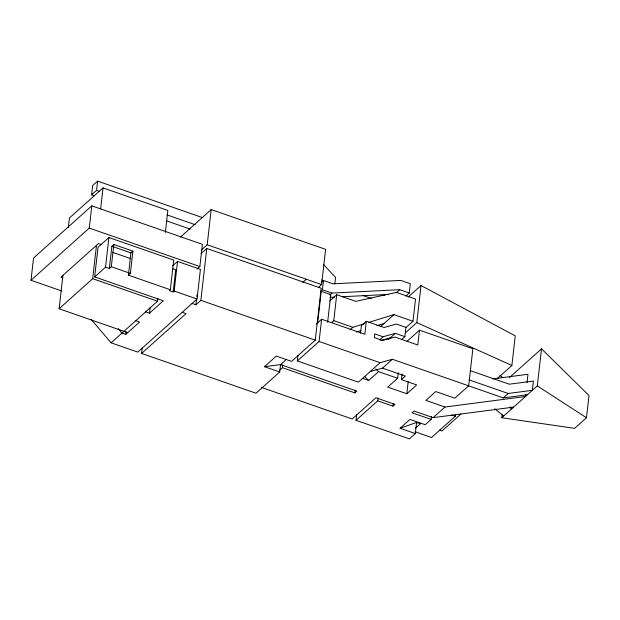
<?xml version="1.0" encoding="UTF-8"?>
<svg xmlns="http://www.w3.org/2000/svg" width="620" height="620" viewBox="0 0 620 620"><rect width="100%" height="100%" fill="white"/><g stroke="black" fill="none" stroke-linecap="round" stroke-linejoin="round"><path stroke-width="0.93" d="M61.868 291.02L31 280.279L33.534 258.044L91.799 205.848L202.391 244.327L199.857 266.553L197.036 269.088M127.751 332.646L59.109 308.768L62.907 275.412M68.363 227.486L69.448 217.976L103.029 187.899L167.857 210.451L165.354 232.43M94.294 195.742L91.597 194.804L92.651 185.543L97.596 181.118L202.662 217.667M31 280.279L89.265 228.083L91.799 205.848M91.597 194.804L96.534 190.379L97.596 181.118M59.109 308.768L92.682 278.682L96.48 245.334M100.642 208.831L103.029 187.899M145.661 311.852L149.474 313.178L163.3 300.793L94.659 276.915L98.038 247.272L108.895 237.537L173.732 260.09L170.353 289.742L169.361 290.625L173.181 291.95L174.166 291.067L177.545 261.415L200.423 269.382L197.044 299.026L137.795 352.106L111.096 342.813L91.055 319.285M94.659 276.915L105.524 267.189L108.895 237.537M105.524 267.189L109.337 268.514L111.871 246.279L113.84 244.505L132.912 251.139L130.378 273.374L128.402 275.148L170.353 289.742M109.337 268.514L111.313 266.74L113.84 244.505M128.402 275.148L130.936 252.913L132.912 251.139M118.203 328.678L121.962 333.087L125.775 334.413L126.093 331.63M286.138 359.592L280.558 364.583L279.713 372L256.013 393.227L141.608 353.431L142.267 347.665M149.474 313.178L150.11 307.621M111.096 342.813L157.511 301.235L157.844 298.375M173.181 291.95L175.708 269.716L172.662 268.654M192.107 303.451L195.92 304.776L196.555 299.212M196.873 296.438L197.083 294.585M195.92 304.776L200.865 300.351L206.77 248.473L321.183 288.269L315.27 340.147L291.571 361.382L276.311 356.074L264.461 366.691L279.713 372M201.469 249.891L207.196 244.768L211.203 209.56L325.616 249.356L321.602 284.565L318.726 287.137M279.597 370.194L282.402 367.683L282.728 364.824M527.426 394.738L503.277 397.9L392.382 359.267L380.099 362.7L358.376 382.168L297.36 360.941L297.988 355.376M317.665 322.78L321.253 291.284L330.786 294.601L327.631 322.276M321.005 291.028L322.416 289.757L323.477 280.496L333.01 283.813L400.791 280.426L410.332 283.743L409.27 293.004L405.728 296.182M297.36 360.941L319.083 341.473L321.617 319.238L364.839 334.273L366.312 321.307L384.113 327.5L396.397 324.066L405.93 327.383L404.875 336.644L401.38 339.783M334.8 283.859L335.536 277.373L323.307 264.291M331.646 322.571L333.762 320.672L336.722 294.733L355.787 301.367L396.459 292.4L415.524 299.034L412.99 321.269L405.937 327.585M360.53 333.142L361.375 325.733L366.312 321.307M282.402 367.683L354.857 392.886L355.175 390.104M415.385 428.288L420.407 423.786L416.594 422.46L415.33 433.574L409.401 438.882L356.012 420.306L356.663 414.61M356.012 420.306L377.743 400.846L378.06 397.993M377.743 400.846L392.995 406.154L393.312 403.372M402.093 373.914L401.442 379.618L416.694 384.919L406.821 393.77L387.748 387.136L397.629 378.285L398.257 372.728M406.821 393.77L408.193 381.726M405.519 332.708L416.803 322.594L421.026 285.533L515.251 335.846L511.872 365.49L497.604 378.27M525.659 394.653L525.45 396.506L444.959 407.038L425.886 400.404L435.759 391.553L454.832 398.187L468.658 385.803L472.882 348.742L419.492 330.173L417.803 344.999L394.917 337.032L382.633 340.465L374.372 337.59L374.79 333.885L383.051 336.761L395.343 333.328L404.875 336.644M415.33 433.574L400.078 428.265L409.952 419.422L425.204 424.731L431.132 419.422L431.458 416.57M415.229 431.807L431.574 437.495L455.282 416.26L455.491 414.408M509.524 377.503L541.524 348.835L589 395.498L586.466 417.733L574.616 428.35L501.75 417.74L502.076 414.889M511.833 407.038L511.624 408.898L509.377 407.092M527.031 382.61L527.984 374.279L492.528 378.913M501.75 417.74L537.3 385.896L541.524 348.835M180.505 237.057L211.203 209.56M172.561 265.879L177.545 261.415M201.058 253.588L206.77 248.473M125.775 334.413L139.601 322.028L135.788 320.703M141.608 353.431L186.047 313.619L182.233 312.294M302.754 282.472L306.35 279.256M321.331 282.41L323.477 280.496M329.84 294.973L331.956 293.074L399.737 289.687L409.27 293.004M329.662 301.056L336.722 294.733M316.254 324.043L321.617 319.238M383.772 295.678L385.19 294.399M350.013 329.832L352.834 327.306L364.7 323.648M396.211 292.849L399.737 289.687M408.1 297.12L421.026 285.533M380.517 326.639L393.925 314.635L412.99 321.269M379.525 339.923L383.051 336.761M388.314 339.628L395.343 333.328M407.046 341.318L419.492 330.173M354.857 392.886L356.833 391.119L280.558 364.583L264.461 366.691M362.328 378.293L368.683 380.502L378.556 371.659L397.629 378.285M370.225 371.55L382.509 368.117L392.382 359.267M401.442 379.618L405.387 376.077L382.509 368.117M392.995 406.154L394.971 404.387L375.898 397.753L352.199 418.981L261.578 387.461M431.132 419.422L412.06 412.788L414.036 411.014L433.101 417.647L444.959 407.038M460.947 414.013L442.021 430.97L439.479 430.079M503.277 397.9L508.214 393.475L532.363 390.313L533.417 381.052L509.268 384.206L470.293 370.651M400.078 428.265L416.594 422.46M368.358 322.524L393.925 314.635M356.353 332.026L360.825 330.646M376.898 325.686L384.051 323.477M380.75 340.45L390.406 337.753M433.101 417.647L513.6 407.123M329.879 297.36L334.653 297.12M342.294 296.74L388.12 294.446M96.534 190.379L99.231 191.317M166.881 214.853L195.13 224.68M166.501 220.86L190.185 229.106M362.793 295.453L371.783 298.584M207.196 244.768L321.602 284.565M322.416 289.757L331.956 293.074M89.265 228.083L199.857 266.553M333.762 320.672L352.834 327.306M111.871 246.279L130.936 252.913M101.168 244.505L98.456 243.567L60.931 277.179L62.744 277.814M112.646 252.356L130.905 258.703M469.232 379.913L508.214 393.475M111.313 266.74L130.378 273.374M174.166 291.067L197.044 299.026M200.865 300.351L315.27 340.147M319.083 341.473L380.099 362.7M92.682 278.682L157.511 301.235M451.647 414.997L455.282 416.26M416.803 322.594L511.872 365.49M537.3 385.896L586.466 417.733M499.945 375.255L502.936 377.658M494.752 408.774L503.727 415.974M375.821 368.923L378.556 371.659M364.576 376.402L368.683 380.502M321.726 279.876L323.012 281.255"/></g></svg>
